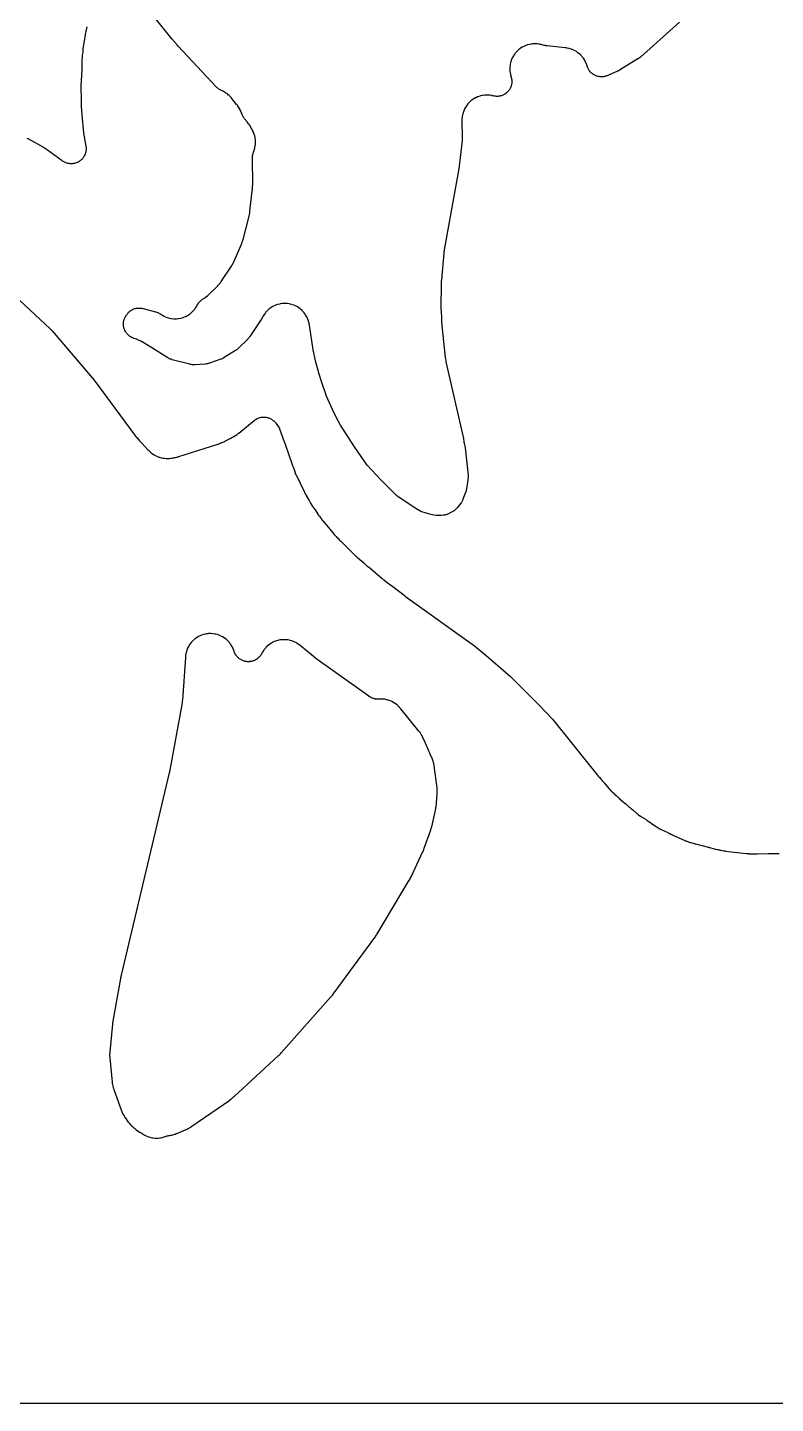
# Model space of a CAD drawing. Header units: millimetres. Extents: x 0 to 300, y 0 to 300.
# Drawn here: x 75 to 150, y -0.1 to 137.9 of the extents above; entities that cross this region are included whole.
import ezdxf

# ---------------------------------------------------------------- set-up
doc = ezdxf.new("R2010")
doc.units = ezdxf.units.MM
doc.layers.add('CUT', color=7, linetype='CONTINUOUS')

msp = doc.modelspace()

# ---------------------------------------------------------------- linework, layer by layer
at = {"layer": 'CUT'}
for points in [[(298.554, -0.0625), (1.4375, -0.0625), (0.5522, -0.0625), (0.4788, -0.0589), (0.4206, -0.0503), (0.3635, -0.036), (0.3082, -0.0162), (0.255, 0.009), (0.2046, 0.0392), (0.1573, 0.0743), (0.1137, 0.1137), (0.0743, 0.1573), (0.0392, 0.2046), (0.009, 0.255), (-0.0162, 0.3082), (-0.036, 0.3635), (-0.0503, 0.4206), (-0.0589, 0.4788), (-0.0625, 0.5522), (-0.0625, 1.4375), (-0.0625, 298.5625)], [(140.3679, 138.4338), (136.444, 134.9481), (136.4367, 134.9417), (136.4254, 134.9319), (136.4066, 134.916), (136.381, 134.8949), (136.3579, 134.8766), (136.3394, 134.8624), (136.3288, 134.8543), (136.3248, 134.8513), (136.3013, 134.8344), (136.2486, 134.7977), (136.2165, 134.7763), (136.2055, 134.7693), (136.1973, 134.7642), (134.4511, 133.6817), (134.4374, 133.6734), (134.4054, 133.6543), (134.3916, 133.6463), (134.3747, 133.6366), (134.3608, 133.6288), (134.3281, 133.6109), (134.314, 133.6033), (134.2979, 133.5948), (134.2837, 133.5875), (134.2504, 133.5707), (134.236, 133.5637), (134.2185, 133.5553), (134.204, 133.5485), (134.1702, 133.5329), (134.1556, 133.5264), (133.1637, 133.0917), (133.1221, 133.0747), (133.045, 133.0454), (132.9593, 133.0177), (132.9014, 133.0021), (132.8135, 132.9831), (132.7543, 132.9734), (132.6649, 132.9633), (132.6051, 132.9595), (132.5151, 132.9584), (132.4552, 132.9606), (132.3655, 132.9685), (132.3061, 132.9767), (132.2177, 132.9935), (132.1595, 133.0076), (132.0731, 133.0331), (132.0166, 133.053), (131.9333, 133.087), (131.879, 133.1124), (131.7995, 133.1546), (131.748, 133.1853), (131.6731, 133.2352), (131.6249, 133.2709), (131.5554, 133.328), (131.5111, 133.3683), (131.4476, 133.4321), (131.4075, 133.4767), (131.3507, 133.5465), (131.3153, 133.5949), (131.2657, 133.67), (131.2353, 133.7216), (131.1935, 133.8014), (131.1684, 133.8558), (131.1348, 133.9393), (131.1079, 134.0172), (131.0943, 134.0602), (131.0653, 134.1599), (131.0461, 134.2157), (130.9768, 134.3888), (130.9522, 134.4424), (130.8662, 134.6079), (130.8365, 134.6588), (130.7347, 134.815), (130.7001, 134.8628), (130.5835, 135.0083), (130.5444, 135.0525), (130.414, 135.1858), (130.3707, 135.2259), (130.2279, 135.3458), (130.1809, 135.3814), (130.027, 135.4867), (129.9767, 135.5176), (129.8132, 135.6072), (129.7602, 135.633), (129.5887, 135.7062), (129.5333, 135.7266), (129.3555, 135.7826), (129.2984, 135.7975), (129.1133, 135.8363), (129.0843, 135.8416), (129.0274, 135.8507), (129.0129, 135.8528), (128.9178, 135.8655), (128.9032, 135.8673), (127.08, 136.0653), (127.066, 136.0669), (127.0336, 136.0709), (127.0197, 136.0728), (127.0028, 136.0751), (126.989, 136.0772), (126.9567, 136.0822), (126.9428, 136.0845), (126.9184, 136.0887), (126.9046, 136.0912), (126.8725, 136.0972), (126.8588, 136.0999), (126.842, 136.1033), (126.8283, 136.1063), (126.7964, 136.1133), (126.7828, 136.1164), (126.4765, 136.189), (126.4619, 136.1923), (126.3671, 136.2123), (126.3525, 136.2152), (126.2952, 136.2257), (126.2658, 136.2304), (126.0764, 136.2558), (126.017, 136.2608), (125.8287, 136.2672), (125.7691, 136.2663), (125.581, 136.2539), (125.5218, 136.2471), (125.3359, 136.2161), (125.2776, 136.2034), (125.0957, 136.1542), (125.039, 136.1358), (124.8629, 136.0687), (124.8083, 136.0448), (124.6397, 135.9606), (124.5877, 135.9314), (124.4283, 135.8309), (124.3795, 135.7966), (124.2309, 135.6808), (124.1857, 135.6418), (124.0493, 135.5118), (124.0082, 135.4686), (123.8853, 135.3257), (123.8488, 135.2786), (123.7407, 135.1242), (123.709, 135.0737), (123.6168, 134.9094), (123.5902, 134.856), (123.5148, 134.6833), (123.4936, 134.6276), (123.4357, 134.4482), (123.4202, 134.3906), (123.3804, 134.2065), (123.3707, 134.1476), (123.3493, 133.9604), (123.3455, 133.9009), (123.3428, 133.7125), (123.3449, 133.6529), (123.3609, 133.4651), (123.3689, 133.406), (123.4035, 133.2208), (123.4173, 133.1628), (123.4765, 132.9598), (123.4873, 132.9192), (123.4913, 132.9049), (123.4958, 132.8897), (123.5164, 132.8037), (123.5273, 132.7459), (123.5393, 132.6583), (123.5445, 132.5997), (123.5479, 132.5114), (123.5473, 132.4525), (123.5421, 132.3642), (123.5357, 132.3057), (123.5218, 132.2184), (123.5097, 132.1608), (123.4873, 132.0753), (123.4696, 132.0192), (123.4389, 131.9362), (123.4158, 131.8821), (123.3771, 131.8026), (123.3488, 131.751), (123.3025, 131.6757), (123.2693, 131.6271), (123.2158, 131.5567), (123.178, 131.5116), (123.1179, 131.4468), (123.0758, 131.4056), (123.0096, 131.347), (122.9637, 131.3102), (122.8921, 131.2584), (122.8428, 131.2262), (122.7664, 131.1817), (122.7142, 131.1545), (122.6338, 131.1177), (122.5792, 131.0958), (122.4956, 131.067), (122.4391, 131.0506), (122.3531, 131.0301), (122.2952, 131.0193), (122.2076, 131.0074), (122.149, 131.0023), (122.0606, 130.9991), (122.0018, 130.9998), (121.9135, 131.0052), (121.855, 131.0117), (121.7677, 131.0258), (121.6885, 131.0426), (121.6455, 131.0528), (121.5911, 131.0671), (121.5341, 131.0793), (121.3523, 131.1088), (121.2944, 131.1153), (121.1105, 131.127), (121.0523, 131.1279), (120.8682, 131.1217), (120.8101, 131.1169), (120.6275, 131.0929), (120.5702, 131.0826), (120.3907, 131.041), (120.3347, 131.0251), (120.1601, 130.9663), (120.1058, 130.945), (119.9378, 130.8696), (119.8859, 130.8431), (119.7259, 130.7517), (119.6768, 130.7204), (119.5265, 130.6139), (119.4807, 130.578), (119.3414, 130.4574), (119.2992, 130.4172), (119.1723, 130.2837), (119.1343, 130.2396), (119.0209, 130.0944), (118.9873, 130.0468), (118.8885, 129.8913), (118.8597, 129.8407), (118.7765, 129.6763), (118.7527, 129.6231), (118.6859, 129.4515), (118.6674, 129.3963), (118.6174, 129.2189), (118.6044, 129.1622), (118.5719, 128.9808), (118.5644, 128.9231), (118.5495, 128.7369), (118.5478, 128.7078), (118.546, 128.6509), (118.5458, 128.6364), (118.5451, 128.5417), (118.5451, 128.5271), (118.5727, 126.9026), (118.5729, 126.8875), (118.5729, 126.8524), (118.5728, 126.8373), (118.5725, 126.8189), (118.5721, 126.8039), (118.5709, 126.7688), (118.5703, 126.7537), (118.5694, 126.7365), (118.5685, 126.7214), (118.5662, 126.6863), (118.5651, 126.6713), (118.5635, 126.653), (118.5622, 126.638), (118.5586, 126.603), (118.557, 126.5881), (118.2199, 123.718), (118.2192, 123.7125), (118.2176, 123.6998), (118.217, 123.6943), (118.2153, 123.6812), (118.2144, 123.6745), (118.2122, 123.6589), (118.2113, 123.6522), (118.2101, 123.6445), (118.2091, 123.6377), (118.2067, 123.6221), (118.2058, 123.6162), (118.2038, 123.6036), (118.2007, 123.5856), (118.1993, 123.5777), (116.7735, 115.6135), (116.7714, 115.6009), (116.7585, 115.5187), (116.7566, 115.5061), (116.7426, 115.4025), (116.741, 115.3898), (116.7316, 115.3071), (116.7303, 115.2944), (116.4813, 112.5896), (116.4803, 112.5774), (116.4746, 112.4983), (116.4739, 112.4861), (116.4688, 112.3866), (116.4683, 112.3744), (116.4659, 112.295), (116.4656, 112.2828), (116.4394, 109.7643), (116.4395, 109.747), (116.4415, 109.6344), (116.4421, 109.6171), (116.4488, 109.476), (116.4499, 109.4587), (116.4584, 109.3464), (116.46, 109.3291), (116.5071, 108.8826), (116.5033, 108.4583), (116.5034, 108.4409), (116.5057, 108.3277), (116.5063, 108.3103), (116.5133, 108.1684), (116.5144, 108.151), (116.5232, 108.0381), (116.5248, 108.0207), (116.8682, 104.8298), (116.8704, 104.8125), (116.8858, 104.7002), (116.8884, 104.683), (116.9118, 104.5426), (116.9149, 104.5255), (116.9368, 104.4142), (116.9404, 104.3972), (118.6905, 96.6981), (118.6913, 96.6722), (118.6958, 96.614), (118.7195, 96.4283), (118.7239, 96.3994), (118.7339, 96.3433), (118.7366, 96.3289), (118.7555, 96.2359), (118.7585, 96.2216), (118.8619, 95.7685), (119.1583, 92.9704), (119.1596, 92.9573), (119.1612, 92.9397), (119.1645, 92.8873), (119.1669, 92.8134), (119.1058, 92.3181), (119.0146, 91.66), (119.0103, 91.6399), (119.0007, 91.6036), (118.9775, 91.5221), (118.9621, 91.4736), (118.9565, 91.4574), (118.9522, 91.4455), (118.6455, 90.6018), (118.6416, 90.591), (118.6361, 90.5765), (118.6188, 90.534), (118.5971, 90.4845), (118.562, 90.4132), (118.5251, 90.3456), (118.4834, 90.2769), (118.4578, 90.2387), (118.4507, 90.2291), (118.4419, 90.2178), (118.4352, 90.2093), (118.0639, 89.7426), (118.0337, 89.7067), (117.9768, 89.6423), (117.9111, 89.5754), (117.8658, 89.5339), (117.8231, 89.5004), (117.7491, 89.4483), (117.6791, 89.404), (117.6402, 89.3808), (117.3072, 89.1929), (117.2658, 89.171), (117.1892, 89.1328), (117.1034, 89.0956), (117.0452, 89.0738), (116.956, 89.0457), (116.8958, 89.0301), (116.8042, 89.0113), (116.7196, 88.9985), (116.6732, 88.9928), (116.4878, 88.9746), (116.0172, 88.9616), (116.005, 88.9613), (115.9887, 88.9611), (115.9734, 88.9613), (115.7276, 88.9921), (115.2993, 89.0931), (114.7512, 89.2601), (114.4905, 89.3574), (114.0747, 89.5659), (114.0455, 89.5822), (112.0974, 90.8801), (112.022, 90.9382), (110.416, 92.5547), (109.0471, 94.0283), (107.8371, 95.7572), (106.3605, 98.0355), (106.1619, 98.4049), (105.7334, 99.2437), (104.9322, 101.0227), (104.9286, 101.0315), (104.4477, 102.4247), (104.236, 103.1465), (104.2035, 103.2575), (104.2008, 103.2667), (103.8861, 104.3398), (103.6267, 105.5693), (103.2521, 108.0473), (103.2497, 108.0618), (103.2332, 108.1556), (103.2305, 108.17), (103.2191, 108.2261), (103.2127, 108.2547), (103.1666, 108.4368), (103.1495, 108.4929), (103.0867, 108.6672), (103.0642, 108.7213), (102.9847, 108.8887), (102.957, 108.9404), (102.8616, 109.0992), (102.829, 109.148), (102.7185, 109.2967), (102.6813, 109.342), (102.5569, 109.4793), (102.5154, 109.5208), (102.3782, 109.6453), (102.3329, 109.6825), (102.1842, 109.793), (102.1355, 109.8256), (101.9766, 109.921), (101.925, 109.9488), (101.7576, 110.0283), (101.7035, 110.0508), (101.5292, 110.1136), (101.4731, 110.1308), (101.2935, 110.1762), (101.2361, 110.1878), (101.0528, 110.2156), (100.9945, 110.2215), (100.8095, 110.2313), (100.7509, 110.2315), (100.5658, 110.2231), (100.5074, 110.2176), (100.324, 110.1912), (100.2665, 110.1801), (100.0865, 110.1359), (100.0303, 110.1192), (99.8555, 110.0577), (99.8013, 110.0356), (99.6333, 109.9573), (99.5814, 109.93), (99.4219, 109.8357), (99.373, 109.8035), (99.2234, 109.6941), (99.1778, 109.6572), (99.0397, 109.5337), (98.9979, 109.4926), (98.8724, 109.3563), (98.8349, 109.3112), (98.7233, 109.1633), (98.6904, 109.1148), (98.5924, 108.9545), (98.5778, 108.9291), (98.55, 108.8782), (98.545, 108.8688), (98.5112, 108.8043), (98.4989, 108.7816), (98.4439, 108.6834), (98.4167, 108.638), (98.411, 108.6293), (98.407, 108.6232), (98.4044, 108.6192), (97.2707, 106.9231), (97.2408, 106.881), (97.1927, 106.8173), (97.1364, 106.7499), (97.0829, 106.6918), (97.0527, 106.6605), (96.1279, 105.7487), (96.0875, 105.7113), (96.0237, 105.6557), (95.9503, 105.5981), (95.8815, 105.5497), (95.8431, 105.5241), (94.7028, 104.806), (94.6523, 104.7764), (94.5731, 104.7335), (94.4834, 104.691), (94.4005, 104.6573), (94.3545, 104.64), (93.2103, 104.2457), (93.1737, 104.2339), (93.1064, 104.2139), (93.032, 104.1952), (92.982, 104.1848), (92.9063, 104.1725), (92.8365, 104.1642), (92.7984, 104.1604), (91.7916, 104.0836), (91.7415, 104.0812), (91.6498, 104.0793), (91.5497, 104.0829), (91.4833, 104.0889), (91.3842, 104.1035), (91.2943, 104.122), (91.2455, 104.1334), (89.4807, 104.5992), (89.4383, 104.6115), (89.3612, 104.6359), (89.2784, 104.6667), (89.2244, 104.6899), (89.145, 104.7287), (89.0741, 104.7677), (89.036, 104.79), (87.6003, 105.6753), (86.4579, 106.3797), (86.4425, 106.3889), (86.3418, 106.4469), (86.3262, 106.4556), (86.2648, 106.4886), (86.2328, 106.5045), (86.0221, 106.602), (85.9892, 106.6161), (85.9243, 106.6415), (85.9076, 106.6478), (85.7982, 106.687), (85.7813, 106.6928), (85.6467, 106.7365), (85.6058, 106.7509), (85.5316, 106.779), (85.4521, 106.8136), (85.4003, 106.8392), (85.3246, 106.8812), (85.2755, 106.9117), (85.2041, 106.9608), (85.1583, 106.9958), (85.0919, 107.0516), (85.0496, 107.0909), (84.989, 107.1528), (84.9506, 107.1959), (84.8962, 107.2634), (84.8622, 107.31), (84.8146, 107.3824), (84.7852, 107.4321), (84.7447, 107.5088), (84.7203, 107.561), (84.6874, 107.6412), (84.6681, 107.6956), (84.643, 107.7786), (84.6291, 107.8346), (84.6121, 107.9196), (84.6036, 107.9767), (84.5949, 108.0629), (84.5919, 108.1205), (84.5915, 108.2072), (84.5941, 108.2648), (84.6021, 108.3512), (84.6102, 108.4083), (84.6264, 108.4934), (84.64, 108.5495), (84.6644, 108.6327), (84.6833, 108.6872), (84.7155, 108.7677), (84.7396, 108.8201), (84.7794, 108.8971), (84.8193, 108.9658), (84.842, 109.0027), (84.8889, 109.0752), (84.9133, 109.1111), (84.9597, 109.1757), (85.0136, 109.2437), (85.0517, 109.2872), (85.112, 109.3497), (85.1541, 109.3893), (85.2201, 109.4457), (85.2658, 109.4811), (85.3369, 109.5309), (85.3858, 109.5617), (85.4614, 109.6044), (85.513, 109.6303), (85.5924, 109.6655), (85.6463, 109.6864), (85.7287, 109.7138), (85.7843, 109.7294), (85.869, 109.7487), (85.9259, 109.7588), (86.012, 109.7699), (86.0696, 109.7745), (86.1564, 109.7772), (86.2142, 109.7763), (86.3008, 109.7706), (86.3582, 109.7641), (86.4439, 109.7501), (86.5217, 109.7335), (86.5639, 109.7235), (87.8063, 109.3955), (87.855, 109.3812), (87.9432, 109.3525), (88.0377, 109.3158), (88.099, 109.2878), (88.1888, 109.2407), (88.2684, 109.193), (88.3111, 109.1657), (88.3161, 109.1624), (88.3284, 109.1542), (88.4089, 109.1024), (88.4214, 109.0946), (88.4706, 109.0647), (88.4961, 109.05), (88.662, 108.9598), (88.715, 108.9343), (88.8866, 108.8618), (88.9419, 108.8416), (89.1197, 108.7863), (89.1768, 108.7716), (89.3592, 108.734), (89.4174, 108.7249), (89.6026, 108.7054), (89.6614, 108.7021), (89.8476, 108.7008), (89.9065, 108.7033), (90.0919, 108.7203), (90.1502, 108.7286), (90.3331, 108.7637), (90.3904, 108.7776), (90.5689, 108.8305), (90.6245, 108.8499), (90.797, 108.92), (90.8505, 108.9449), (91.0153, 109.0316), (91.066, 109.0615), (91.2215, 109.164), (91.2691, 109.1987), (91.4138, 109.3159), (91.4577, 109.3552), (91.5902, 109.486), (91.6301, 109.5294), (91.7491, 109.6726), (91.7845, 109.7197), (91.889, 109.8739), (91.9196, 109.9242), (92.0146, 110.0992), (92.0376, 110.1391), (92.0815, 110.2111), (92.1335, 110.287), (92.1706, 110.3358), (92.23, 110.4061), (92.2719, 110.4508), (92.3382, 110.5146), (92.3844, 110.5548), (92.4569, 110.6115), (92.5259, 110.66), (92.5642, 110.6856), (92.6561, 110.7434), (92.6712, 110.753), (92.6848, 110.7618), (92.7725, 110.8204), (92.7859, 110.8295), (92.8375, 110.8661), (92.8635, 110.8856), (93.0286, 111.0164), (93.0535, 111.0373), (93.1009, 111.0792), (93.1129, 111.0901), (93.19, 111.1621), (93.2017, 111.1733), (93.9745, 111.9351), (93.9853, 111.946), (94.0541, 112.0173), (94.0645, 112.0284), (94.1048, 112.0723), (94.1248, 112.0953), (94.251, 112.248), (94.2699, 112.272), (94.3054, 112.3198), (94.3144, 112.3321), (94.3715, 112.4131), (94.3802, 112.4257), (95.4236, 113.9868), (95.4311, 113.9982), (95.4788, 114.0732), (95.486, 114.0849), (95.5136, 114.1306), (95.5273, 114.1543), (95.6122, 114.3105), (95.6247, 114.3348), (95.648, 114.3829), (95.6539, 114.3953), (95.6909, 114.4761), (95.6965, 114.4886), (96.4253, 116.1804), (96.4296, 116.1905), (96.4587, 116.2618), (96.463, 116.2724), (96.4812, 116.3195), (96.4895, 116.3423), (96.5384, 116.4858), (96.5456, 116.5081), (96.5572, 116.547), (96.5602, 116.5575), (96.5806, 116.6308), (96.5838, 116.6428), (97.1855, 118.9911), (97.1903, 119.0114), (97.2194, 119.1439), (97.2235, 119.1644), (97.2542, 119.3318), (97.2576, 119.3524), (97.2774, 119.4866), (97.2801, 119.5073), (97.5312, 121.7482), (97.533, 121.7667), (97.5427, 121.8872), (97.5439, 121.9057), (97.5514, 122.0571), (97.552, 122.0757), (97.5543, 122.1965), (97.5543, 122.2151), (97.5231, 124.7465), (97.523, 124.7491), (97.5229, 124.7609), (97.5228, 124.7635), (97.523, 124.7671), (97.5225, 124.8085), (97.5239, 124.8941), (97.5301, 124.9873), (97.5375, 125.049), (97.5535, 125.1411), (97.5672, 125.2017), (97.5926, 125.2916), (97.6201, 125.3727), (97.6363, 125.4166), (97.6979, 125.5714), (97.7174, 125.6284), (97.7698, 125.8116), (97.7834, 125.8703), (97.8171, 126.0578), (97.8248, 126.1176), (97.8396, 126.3075), (97.8412, 126.3678), (97.8368, 126.5583), (97.8324, 126.6184), (97.809, 126.8074), (97.7986, 126.8668), (97.7562, 127.0526), (97.7399, 127.1106), (97.6792, 127.2912), (97.6571, 127.3473), (97.5775, 127.5232), (97.5644, 127.5504), (97.5375, 127.6027), (97.5304, 127.616), (97.4834, 127.702), (97.476, 127.7151), (97.2989, 128.0206), (97.2906, 128.0345), (97.2354, 128.124), (97.2268, 128.1376), (97.1922, 128.1905), (97.1738, 128.2171), (97.0494, 128.3865), (97.0295, 128.412), (96.9895, 128.4608), (96.9791, 128.4732), (96.9102, 128.5526), (96.8994, 128.5647), (96.8189, 128.6528), (96.7922, 128.6833), (96.7446, 128.7403), (96.6954, 128.8047), (96.6647, 128.8491), (96.6216, 128.9177), (96.595, 128.9647), (96.5582, 129.0369), (96.5275, 129.1045), (96.5116, 129.1418), (96.3907, 129.4439), (96.3849, 129.4578), (96.3462, 129.5479), (96.3401, 129.5617), (96.3155, 129.6152), (96.3022, 129.6422), (96.2127, 129.8135), (96.1821, 129.8655), (96.0759, 130.027), (96.0587, 130.0518), (96.0239, 130.0993), (96.0149, 130.1113), (95.955, 130.1889), (95.9456, 130.2008), (95.467, 130.7898), (95.4632, 130.7945), (95.4547, 130.8047), (95.3989, 130.8703), (95.3902, 130.8803), (95.3557, 130.9191), (95.3377, 130.9385), (95.2193, 131.0604), (95.1807, 131.0968), (95.1598, 131.1148), (95.1523, 131.1216), (95.1398, 131.132), (95.0537, 131.2063), (95.012, 131.2391), (94.9866, 131.2574), (94.9629, 131.2752), (94.9446, 131.2876), (94.874, 131.3383), (94.8522, 131.3533), (94.8088, 131.3817), (94.7976, 131.3888), (94.7373, 131.4264), (94.714, 131.4401), (94.6491, 131.4766), (94.637, 131.4832), (94.5898, 131.5084), (94.5653, 131.5207), (94.3886, 131.6046), (94.3512, 131.6234), (94.2833, 131.6596), (94.2112, 131.7025), (94.1646, 131.7333), (94.0968, 131.7827), (94.0533, 131.8177), (93.9904, 131.8732), (93.9352, 131.9267), (93.9057, 131.9566), (90.0722, 136.0357), (90.0681, 136.0401), (90.0585, 136.0505), (90.0544, 136.0549), (90.0446, 136.0656), (90.0396, 136.0712), (90.028, 136.0841), (90.0231, 136.0896), (90.0174, 136.096), (90.0124, 136.1017), (90.001, 136.1148), (89.9961, 136.1204), (89.9937, 136.1233), (89.988, 136.1301), (89.9747, 136.1458), (89.9691, 136.1526), (89.4825, 136.7443), (87.6499, 138.9934)], [(80.92, 137.965), (80.838, 137.6542), (80.8337, 137.6365), (80.807, 137.5212), (80.8031, 137.5034), (80.774, 137.3578), (80.7707, 137.3399), (80.7511, 137.2232), (80.7483, 137.2052), (80.656, 136.5332), (80.6271, 136.3764), (80.586, 136.1725), (80.5821, 136.1511), (80.5592, 136.0113), (80.557, 135.9963), (80.5547, 135.9837), (80.5529, 135.9732), (80.5406, 135.8994), (80.5389, 135.8884), (80.5318, 135.8399), (80.5288, 135.8164), (80.5131, 135.6699), (80.5112, 135.6473), (80.5084, 135.6079), (80.5078, 135.5973), (80.5041, 135.5234), (80.5036, 135.5114), (80.5001, 135.3978), (80.4637, 135.1327), (80.4615, 135.115), (80.4491, 134.9996), (80.4475, 134.9818), (80.4363, 134.8366), (80.4352, 134.8187), (80.4297, 134.7028), (80.4291, 134.6849), (80.411, 133.6461), (80.3278, 132.0904), (80.3272, 132.0757), (80.3245, 131.9801), (80.3242, 131.9654), (80.3237, 131.8454), (80.3238, 131.8307), (80.3257, 131.7351), (80.3262, 131.7204), (80.3622, 130.9132), (80.3459, 130.381), (80.3456, 130.3636), (80.3454, 130.2504), (80.3456, 130.233), (80.3495, 130.091), (80.3503, 130.0736), (80.3566, 129.9606), (80.3579, 129.9432), (80.4576, 128.7789), (80.4652, 128.6067), (80.4663, 128.5896), (80.4745, 128.478), (80.476, 128.4609), (80.4902, 128.3213), (80.4922, 128.3042), (80.5068, 128.1933), (80.5089, 128.1787), (80.5561, 127.628), (80.5574, 127.6149), (80.5665, 127.5301), (80.568, 127.517), (80.5818, 127.4108), (80.5837, 127.3978), (80.5965, 127.3134), (80.5986, 127.3005), (80.8218, 126.0231), (80.8283, 125.9791), (80.8384, 125.8983), (80.845, 125.8096), (80.8464, 125.7504), (80.8442, 125.6615), (80.8398, 125.6025), (80.8289, 125.5142), (80.8187, 125.4559), (80.799, 125.3692), (80.7831, 125.3122), (80.755, 125.2278), (80.7336, 125.1726), (80.6973, 125.0914), (80.6705, 125.0386), (80.6264, 124.9614), (80.5945, 124.9115), (80.543, 124.8391), (80.5064, 124.7926), (80.4479, 124.7255), (80.4069, 124.6829), (80.3421, 124.6219), (80.2971, 124.5835), (80.2266, 124.5293), (80.178, 124.4955), (80.1025, 124.4485), (80.0508, 124.4197), (79.9711, 124.3803), (79.9168, 124.3568), (79.8335, 124.3255), (79.7771, 124.3074), (79.6912, 124.2845), (79.6333, 124.2721), (79.5456, 124.2577), (79.4868, 124.2511), (79.398, 124.2455), (79.3388, 124.2447), (79.25, 124.2478), (79.191, 124.2529), (79.1029, 124.2648), (79.0446, 124.2756), (78.9581, 124.2962), (78.9013, 124.3128), (78.8172, 124.3418), (78.7623, 124.3638), (78.6815, 124.401), (78.629, 124.4284), (78.5523, 124.4733), (78.4841, 124.5179), (78.4475, 124.5432), (76.9811, 125.6101), (76.9661, 125.6206), (76.8674, 125.6879), (76.852, 125.698), (76.7257, 125.7786), (76.71, 125.7883), (76.6074, 125.8494), (76.5915, 125.8585), (75.0249, 126.7275), (75.0127, 126.7341), (74.933, 126.7759)], [(74.1657, 110.5559), (77.2348, 107.7038), (77.2444, 107.6947), (77.2666, 107.6734), (77.2761, 107.6642), (77.2876, 107.6529), (77.2969, 107.6436), (77.3186, 107.6216), (77.3278, 107.6121), (77.3382, 107.6012), (77.3473, 107.5916), (77.3683, 107.569), (77.3772, 107.5592), (77.388, 107.5473), (77.3968, 107.5374), (77.4171, 107.5142), (77.4257, 107.5042), (81.6463, 102.54), (81.6503, 102.5353), (81.6594, 102.5244), (81.6633, 102.5197), (81.6726, 102.5084), (81.6774, 102.5026), (81.6884, 102.4891), (81.6931, 102.4832), (81.6986, 102.4764), (81.7032, 102.4705), (81.7141, 102.4567), (81.7187, 102.4508), (81.721, 102.4478), (81.7264, 102.4407), (81.739, 102.4242), (81.7443, 102.417), (85.8088, 96.9335), (85.8185, 96.9208), (85.8823, 96.8393), (85.8923, 96.8269), (85.9752, 96.7267), (85.9855, 96.7145), (86.0536, 96.6365), (86.0643, 96.6246), (86.0856, 96.6015), (86.091, 96.5947), (86.2048, 96.4593), (86.2227, 96.4389), (86.2587, 96.3998), (86.2681, 96.3899), (86.3294, 96.3262), (86.339, 96.3165), (86.4426, 96.2137), (87.0487, 95.5553), (87.0585, 95.5449), (87.1231, 95.4781), (87.1331, 95.4679), (87.1729, 95.4287), (87.1937, 95.4091), (87.3301, 95.2867), (87.3744, 95.2506), (87.5198, 95.1432), (87.5674, 95.1115), (87.7223, 95.0184), (87.7727, 94.9914), (87.9358, 94.9135), (87.9885, 94.8914), (88.1583, 94.8294), (88.2129, 94.8123), (88.3878, 94.7668), (88.4438, 94.755), (88.6222, 94.7263), (88.6791, 94.72), (88.7314, 94.7166), (88.8646, 94.7043), (88.9236, 94.7017), (89.1102, 94.7029), (89.1692, 94.7062), (89.3548, 94.7257), (89.4132, 94.7347), (89.5484, 94.7625), (89.6147, 94.771), (89.628, 94.7728), (89.7141, 94.7857), (89.7273, 94.7879), (89.7789, 94.7968), (89.8052, 94.802), (89.9753, 94.8393), (90.0014, 94.8456), (90.0519, 94.8591), (90.0649, 94.8627), (90.1485, 94.887), (90.1613, 94.8909), (93.9669, 96.0899), (93.9772, 96.0932), (94.0493, 96.1174), (94.06, 96.1211), (94.1069, 96.1378), (94.1294, 96.1463), (94.2683, 96.2022), (94.2896, 96.2112), (94.3262, 96.2276), (94.336, 96.2321), (94.3923, 96.2585), (94.3946, 96.2593), (94.4485, 96.279), (94.4758, 96.2898), (94.6517, 96.3641), (94.6785, 96.3762), (94.7302, 96.401), (94.7434, 96.4076), (94.8284, 96.4511), (94.8414, 96.4579), (95.2989, 96.7064), (95.4581, 96.7851), (95.473, 96.7928), (95.5689, 96.8436), (95.5836, 96.8516), (95.6403, 96.8837), (95.6689, 96.9009), (95.7749, 96.969), (95.8085, 96.9894), (95.8324, 97.0046), (95.9852, 97.1074), (96.0084, 97.1237), (96.0528, 97.1567), (96.0641, 97.1653), (96.1367, 97.222), (96.1477, 97.2309), (97.6894, 98.4941), (97.7238, 98.521), (97.788, 98.5686), (97.8606, 98.6171), (97.9104, 98.647), (97.9873, 98.6883), (98.0398, 98.7132), (98.1203, 98.7469), (98.175, 98.7666), (98.2584, 98.7923), (98.3147, 98.8066), (98.4002, 98.8241), (98.4576, 98.8329), (98.5444, 98.842), (98.6025, 98.8452), (98.6897, 98.8459), (98.7478, 98.8435), (98.8347, 98.8357), (98.8923, 98.8277), (98.978, 98.8114), (99.0345, 98.7979), (99.1183, 98.7735), (99.1733, 98.7545), (99.2543, 98.722), (99.3071, 98.6979), (99.3846, 98.6577), (99.4349, 98.6285), (99.5081, 98.5811), (99.5553, 98.5471), (99.6236, 98.4928), (99.6672, 98.4545), (99.73, 98.3938), (99.7697, 98.3514), (99.8263, 98.2849), (99.875, 98.2215), (99.9008, 98.1863), (100.1975, 97.7598), (100.2034, 97.7512), (100.2125, 97.7378), (100.2272, 97.7154), (100.2465, 97.6852), (100.2538, 97.6731), (100.5205, 96.9163), (100.6249, 96.6201), (100.7686, 96.2123), (101.5481, 94.0004), (101.5975, 93.8559), (101.5977, 93.8555), (101.6027, 93.8414), (101.6337, 93.7575), (101.7649, 93.3852), (101.7722, 93.3658), (101.8213, 93.2404), (101.8292, 93.2212), (101.8962, 93.0661), (101.9048, 93.0472), (101.9625, 92.9255), (101.9717, 92.9069), (102.3237, 92.2258), (102.7486, 91.2985), (102.7573, 91.2804), (102.8158, 91.1633), (102.8251, 91.1454), (102.9034, 91.0011), (102.9133, 90.9836), (102.9795, 90.8707), (102.99, 90.8535), (103.225, 90.4819), (103.3617, 90.2175), (103.3683, 90.2051), (103.4121, 90.1249), (103.419, 90.1127), (103.4465, 90.0651), (103.4611, 90.0411), (103.5598, 89.8874), (103.5756, 89.8641), (103.6074, 89.8193), (103.6157, 89.8079), (103.6703, 89.7347), (103.6789, 89.7235), (103.8133, 89.5519), (104.06, 89.1618), (104.0701, 89.1464), (104.1372, 89.0472), (104.1478, 89.0321), (104.2358, 88.9102), (104.2468, 88.8954), (104.3199, 88.8005), (104.3314, 88.7861), (104.3456, 88.7688), (104.3831, 88.7148), (104.3946, 88.6988), (104.4904, 88.5703), (104.5024, 88.5547), (104.5821, 88.4547), (104.5946, 88.4396), (105.1508, 87.787), (105.7436, 87.0642), (105.7537, 87.0523), (105.82, 86.9755), (105.8304, 86.9639), (105.9161, 86.8698), (105.9268, 86.8584), (105.997, 86.7852), (106.008, 86.7741), (106.0551, 86.7275), (106.1315, 86.6437), (106.1453, 86.6291), (106.2595, 86.5119), (106.2738, 86.4978), (106.368, 86.4074), (106.3827, 86.3938), (106.4884, 86.299), (107.8894, 84.9135), (107.8973, 84.9058), (107.9531, 84.8527), (107.9617, 84.8446), (108.0325, 84.7798), (108.0411, 84.772), (108.098, 84.7219), (108.1074, 84.7137), (108.6944, 84.2178), (108.7555, 84.1595), (108.7654, 84.1502), (108.8306, 84.0907), (108.8407, 84.0817), (108.9243, 84.0088), (108.9346, 84), (109.0024, 83.9435), (109.013, 83.9349), (109.2926, 83.7125), (110.5475, 82.6522), (110.5555, 82.6456), (110.6118, 82.5997), (110.6206, 82.5927), (110.6918, 82.5368), (110.7005, 82.5301), (110.7576, 82.4869), (110.767, 82.4799), (110.7983, 82.4573), (110.8112, 82.4474), (110.8237, 82.4381), (111.6258, 81.8563), (112.7333, 80.9754), (112.7389, 80.9709), (112.7786, 80.9401), (112.7848, 80.9354), (112.8348, 80.8976), (112.8409, 80.8931), (112.8808, 80.8637), (112.8873, 80.859), (119.8087, 75.909), (121.1674, 74.7716), (123.4237, 72.8388), (126.2679, 69.9791), (127.623, 68.5586), (132.1045, 62.9818), (132.1101, 62.975), (132.149, 62.9279), (132.1551, 62.9207), (132.2046, 62.8628), (132.2106, 62.8558), (132.2505, 62.8106), (132.2571, 62.8033), (132.332, 62.7211), (132.4992, 62.5138), (132.5075, 62.5036), (132.5626, 62.4384), (132.5712, 62.4284), (132.6421, 62.348), (132.6509, 62.3382), (132.7087, 62.2754), (132.7177, 62.2658), (132.8129, 62.1669), (133.2739, 61.6156), (133.281, 61.6073), (133.3311, 61.5496), (133.3387, 61.541), (133.3722, 61.5038), (133.3887, 61.4862), (133.4939, 61.3786), (133.5104, 61.3623), (133.5397, 61.3346), (133.5477, 61.3272), (133.6035, 61.2762), (133.6126, 61.2681), (133.847, 61.0627), (133.8823, 61.0263), (133.8957, 61.0129), (134.0068, 60.9055), (134.0207, 60.8926), (134.1118, 60.8098), (134.1261, 60.7973), (134.1543, 60.7733), (134.2259, 60.6989), (134.2411, 60.6837), (134.3416, 60.5865), (134.3574, 60.5718), (134.4878, 60.4544), (134.5041, 60.4403), (134.6114, 60.3505), (134.6281, 60.337), (134.9777, 60.0651), (135.2214, 59.8283), (135.2291, 59.8209), (135.2834, 59.7699), (135.2916, 59.7624), (135.3278, 59.7296), (135.3456, 59.7142), (135.4582, 59.6202), (135.4759, 59.606), (135.507, 59.5819), (135.5155, 59.5755), (135.5746, 59.5315), (135.5842, 59.5244), (135.6834, 59.4536), (136.0993, 59.0892), (136.1096, 59.0804), (136.177, 59.024), (136.1875, 59.0154), (136.2287, 58.9824), (136.2502, 58.966), (136.3923, 58.8626), (136.4145, 58.8471), (136.4586, 58.818), (136.47, 58.8107), (136.5444, 58.7638), (136.5559, 58.7568), (137.0077, 58.4865), (137.1256, 58.3948), (137.1366, 58.3865), (137.2081, 58.3334), (137.2192, 58.3254), (137.2629, 58.2945), (137.2856, 58.2792), (137.4356, 58.1832), (137.459, 58.1689), (137.5053, 58.1421), (137.5173, 58.1354), (137.5677, 58.1078), (138.0185, 57.7858), (138.0299, 57.7779), (138.1042, 57.7274), (138.1157, 57.7197), (138.1611, 57.6904), (138.1846, 57.6759), (138.3399, 57.5854), (138.3641, 57.572), (138.412, 57.5469), (138.4243, 57.5407), (138.5049, 57.5009), (138.5174, 57.4949), (139.1995, 57.1773), (139.2264, 57.1621), (139.2393, 57.155), (139.2901, 57.1279), (139.3164, 57.1147), (139.4893, 57.0331), (139.5163, 57.0212), (139.5694, 56.9992), (139.5831, 56.9937), (139.6446, 56.97), (140.8992, 56.3859), (140.9125, 56.3799), (140.9994, 56.342), (141.0128, 56.3364), (141.0655, 56.3149), (141.0928, 56.3045), (141.2715, 56.2416), (141.2992, 56.2326), (141.3538, 56.2163), (141.3678, 56.2123), (141.4593, 56.1874), (141.4734, 56.1838), (141.8406, 56.0934), (141.8719, 56.0842), (141.8823, 56.0813), (141.954, 56.0616), (141.9657, 56.0585), (142.7558, 55.8586), (142.8026, 55.8419), (142.8154, 55.8375), (142.8991, 55.8097), (142.912, 55.8056), (142.9627, 55.7901), (142.9888, 55.7827), (143.1596, 55.7387), (143.186, 55.7325), (143.2379, 55.7216), (143.2512, 55.719), (143.3379, 55.7028), (143.3513, 55.7004), (143.3987, 55.6927), (143.8415, 55.559), (143.8542, 55.5554), (143.9369, 55.5324), (143.9496, 55.529), (143.9997, 55.5162), (144.0254, 55.5103), (144.1934, 55.4753), (144.2194, 55.4705), (144.2704, 55.4623), (144.2834, 55.4603), (144.3684, 55.4484), (144.3815, 55.4467), (144.3863, 55.4461), (144.4843, 55.4214), (144.5035, 55.4168), (144.6282, 55.3896), (144.6475, 55.3857), (144.8051, 55.3567), (144.8245, 55.3534), (144.9508, 55.3344), (144.9703, 55.3318), (147.0421, 55.089), (147.0602, 55.0871), (147.1781, 55.0769), (147.1962, 55.0756), (147.3444, 55.0673), (147.3626, 55.0666), (147.4809, 55.0636), (147.4991, 55.0634), (147.6369, 55.064), (147.6378, 55.0639), (147.6598, 55.0617), (147.8027, 55.0502), (147.8248, 55.0489), (148.0045, 55.0411), (148.0265, 55.0405), (148.1699, 55.0396), (148.192, 55.0398), (149.2462, 55.0716), (150.3751, 55.0769)]]:
    msp.add_lwpolyline(points, dxfattribs=at)
msp.add_lwpolyline([(83.6158, 31.4465), (83.6199, 31.4347), (84.3925, 29.292), (84.3972, 29.2795), (84.4283, 29.1988), (84.4332, 29.1864), (84.4531, 29.1383), (84.4637, 29.1139), (84.5357, 28.959), (84.5602, 28.9118), (84.6456, 28.7639), (84.6594, 28.7411), (84.6874, 28.6973), (84.6947, 28.6861), (84.7429, 28.6142), (84.7504, 28.6032), (84.9996, 28.2486), (85.01, 28.2343), (85.0786, 28.1424), (85.0894, 28.1285), (85.1322, 28.0746), (85.1549, 28.0476), (85.3077, 27.8769), (85.332, 27.8513), (85.3809, 27.8028), (85.3936, 27.7905), (85.4773, 27.7122), (85.4903, 27.7003), (85.7119, 27.5048), (85.7224, 27.4957), (85.7911, 27.4378), (85.8018, 27.429), (85.844, 27.3951), (85.8659, 27.3783), (86.0092, 27.2737), (86.0553, 27.2431), (86.2076, 27.1522), (86.2317, 27.1385), (86.273, 27.1164), (86.2863, 27.1092), (86.3164, 27.0922), (86.4187, 27.0319), (86.4593, 27.0065), (86.6035, 26.9109), (86.654, 26.8808), (86.8181, 26.7937), (86.8713, 26.7688), (87.0432, 26.6982), (87.0985, 26.6785), (87.2765, 26.6251), (87.3335, 26.611), (87.5158, 26.5752), (87.574, 26.5667), (87.7589, 26.5489), (87.8176, 26.5462), (88.0034, 26.5466), (88.0621, 26.5496), (88.247, 26.5681), (88.3051, 26.5769), (88.4872, 26.6134), (88.5442, 26.6278), (88.7244, 26.6828), (88.7523, 26.692), (88.8063, 26.7115), (88.8175, 26.7157), (88.8663, 26.733), (88.9545, 26.7616), (89.0523, 26.7873), (89.1431, 26.8058), (89.1929, 26.8145), (89.2323, 26.8202), (89.2324, 26.8202), (89.2337, 26.8204), (89.2464, 26.8224), (89.3146, 26.8338), (89.3251, 26.8356), (89.3255, 26.8357), (89.3284, 26.8361), (89.341, 26.8384), (89.3877, 26.8472), (89.4121, 26.8524), (89.536, 26.8813), (89.5667, 26.8884), (89.5672, 26.8885), (89.568, 26.8887), (89.6161, 26.9021), (89.7685, 26.9512), (89.7921, 26.9594), (89.8379, 26.9763), (89.8496, 26.9808), (89.9251, 27.0105), (89.9367, 27.0151), (89.9369, 27.0152), (90.881, 27.4093), (90.8956, 27.4157), (90.9898, 27.4579), (91.0042, 27.4646), (91.0601, 27.4915), (91.0884, 27.506), (91.2693, 27.6052), (91.2968, 27.6212), (91.3495, 27.6539), (91.3629, 27.6624), (91.4492, 27.7191), (91.4624, 27.728), (95.2501, 30.3599), (95.2668, 30.3719), (95.3737, 30.4517), (95.3899, 30.4643), (95.5205, 30.569), (95.5363, 30.5821), (95.6375, 30.6691), (95.6528, 30.6827), (100.1491, 34.8226), (100.1601, 34.8329), (100.2304, 34.901), (100.2411, 34.9116), (100.3272, 34.9993), (100.3376, 35.0102), (100.4044, 35.0817), (100.4145, 35.0928), (105.401, 40.7072), (105.41, 40.7176), (105.4679, 40.7859), (105.4767, 40.7965), (105.5475, 40.8839), (105.556, 40.8947), (105.6107, 40.9656), (105.619, 40.9766), (109.7992, 46.6573), (109.8074, 46.6688), (109.86, 46.7439), (109.868, 46.7556), (109.9318, 46.8515), (109.9395, 46.8633), (109.9885, 46.9409), (109.9959, 46.9529), (113.2641, 52.4019), (113.2718, 52.4151), (113.3208, 52.5016), (113.3282, 52.5151), (113.3868, 52.6252), (113.3938, 52.6388), (113.4383, 52.7278), (113.445, 52.7415), (114.6324, 55.2752), (114.6384, 55.2884), (114.6764, 55.3749), (114.6821, 55.3883), (114.7272, 55.498), (114.7325, 55.5115), (114.7663, 55.5997), (114.7713, 55.6133), (115.3892, 57.3525), (115.3945, 57.3682), (115.428, 57.4713), (115.4329, 57.4872), (115.4712, 57.6176), (115.4757, 57.6337), (115.5033, 57.7384), (115.5073, 57.7546), (115.8597, 59.2577), (115.864, 59.2777), (115.8899, 59.4079), (115.8935, 59.428), (115.9204, 59.5924), (115.9234, 59.6126), (115.9403, 59.7443), (115.9426, 59.7646), (116.0578, 60.9869), (116.0592, 61.0034), (116.0663, 61.1111), (116.0672, 61.1276), (116.0697, 61.1923), (116.0701, 61.2255), (116.0665, 61.441), (116.065, 61.4742), (116.0603, 61.5388), (116.0589, 61.5553), (116.0482, 61.6626), (116.0463, 61.6791), (115.7676, 63.8574), (115.7655, 63.8721), (115.751, 63.9672), (115.7485, 63.9818), (115.7384, 64.0386), (115.7325, 64.0676), (115.69, 64.2525), (115.6739, 64.3094), (115.6134, 64.4891), (115.6033, 64.5169), (115.5822, 64.5707), (115.5766, 64.5844), (115.5393, 64.6731), (115.5334, 64.6866), (115.3732, 65.0422), (115.3338, 65.1298), (115.2727, 65.2654), (115.1572, 65.5217), (115.1483, 65.5422), (115.1281, 65.5903), (115.1196, 65.611), (115.099, 65.6636), (115.0984, 65.6652), (115.0981, 65.666), (115.0971, 65.6685), (115.035, 65.823), (115.0267, 65.8425), (115.015, 65.8689), (115.0054, 65.8895), (114.9403, 66.0224), (114.9352, 66.0326), (114.9339, 66.0352), (114.9317, 66.0394), (114.9166, 66.0682), (114.9117, 66.0777), (114.8876, 66.1254), (114.8784, 66.1439), (114.8577, 66.1873), (114.849, 66.206), (114.6206, 66.713), (114.6152, 66.7248), (114.579, 66.8007), (114.5733, 66.8123), (114.5505, 66.8575), (114.5384, 66.8804), (114.4575, 67.0252), (114.4303, 67.0693), (114.3372, 67.2066), (114.3222, 67.2277), (114.292, 67.2683), (114.2842, 67.2786), (114.2326, 67.3451), (114.2245, 67.3552), (112.4036, 69.5973), (112.3973, 69.605), (112.3878, 69.6165), (112.3249, 69.69), (112.3151, 69.7012), (112.2763, 69.7445), (112.2559, 69.7661), (112.1215, 69.9016), (112.0775, 69.9417), (111.9324, 70.0615), (111.8847, 70.0971), (111.7285, 70.2019), (111.6774, 70.2326), (111.5116, 70.3215), (111.4578, 70.3469), (111.2839, 70.4189), (111.2278, 70.4389), (111.0477, 70.4933), (110.9899, 70.5076), (110.8053, 70.5439), (110.7464, 70.5525), (110.559, 70.5703), (110.4996, 70.5729), (110.3105, 70.5721), (110.2659, 70.5702), (110.2583, 70.5696), (110.2551, 70.5695), (110.2215, 70.5669), (110.1365, 70.5625), (110.0437, 70.5624), (109.9819, 70.5656), (109.8895, 70.5751), (109.8284, 70.5846), (109.7375, 70.6036), (109.6777, 70.6194), (109.5892, 70.6477), (109.5313, 70.6695), (109.4463, 70.7068), (109.391, 70.7345), (109.3102, 70.7803), (109.2384, 70.826), (109.1999, 70.852), (104.1366, 74.4605), (104.1321, 74.4637), (104.1217, 74.4712), (104.1172, 74.4744), (104.1066, 74.4822), (104.1011, 74.4862), (104.0884, 74.4957), (104.083, 74.4997), (104.0794, 74.5024), (104.0767, 74.5045), (104.0713, 74.5087), (104.0586, 74.5184), (104.0532, 74.5226), (104.0505, 74.5248), (104.0441, 74.5298), (104.0294, 74.5415), (104.0231, 74.5465), (102.3199, 75.9296), (102.3084, 75.9387), (102.2329, 75.997), (102.2212, 76.0058), (102.1749, 76.0398), (102.1508, 76.0566), (101.9937, 76.1605), (101.9432, 76.1904), (101.7789, 76.2772), (101.7257, 76.3021), (101.5537, 76.3724), (101.4983, 76.392), (101.3203, 76.4451), (101.2633, 76.4592), (101.081, 76.4947), (101.0228, 76.5031), (100.8379, 76.5205), (100.7792, 76.5232), (100.5934, 76.5225), (100.5347, 76.5194), (100.3499, 76.5006), (100.2918, 76.4918), (100.1098, 76.4549), (100.0528, 76.4405), (99.8752, 76.386), (99.82, 76.366), (99.6485, 76.2945), (99.5955, 76.2692), (99.4319, 76.1812), (99.3816, 76.1509), (99.2274, 76.0473), (99.1803, 76.0122), (99.0369, 75.894), (98.9935, 75.8545), (98.8624, 75.7228), (98.823, 75.6792), (98.7054, 75.5354), (98.6705, 75.4882), (98.5676, 75.3336), (98.5374, 75.2831), (98.4535, 75.1256), (98.4322, 75.0877), (98.3914, 75.0194), (98.3434, 74.9471), (98.3091, 74.9005), (98.2543, 74.8331), (98.2157, 74.79), (98.1547, 74.7282), (98.1121, 74.6891), (98.0454, 74.6335), (97.9993, 74.5986), (97.9275, 74.5497), (97.8783, 74.5195), (97.8021, 74.4777), (97.7502, 74.4523), (97.6703, 74.4181), (97.6162, 74.3978), (97.5334, 74.3714), (97.4776, 74.3565), (97.3927, 74.3382), (97.3356, 74.3288), (97.2493, 74.3188), (97.1917, 74.3149), (97.1048, 74.3132), (97.047, 74.3149), (96.9604, 74.3216), (96.9031, 74.3288), (96.8175, 74.3438), (96.7611, 74.3566), (96.6774, 74.3798), (96.6225, 74.3979), (96.5415, 74.4291), (96.4885, 74.4524), (96.4109, 74.4912), (96.3604, 74.5195), (96.2869, 74.5657), (96.2394, 74.5987), (96.1706, 74.6517), (96.1266, 74.6892), (96.0632, 74.7486), (96.023, 74.7902), (95.9657, 74.8554), (95.9296, 74.9006), (95.8789, 74.9711), (95.8473, 75.0196), (95.8036, 75.0946), (95.7769, 75.1459), (95.7406, 75.2248), (95.7129, 75.2936), (95.7027, 75.3225), (95.7021, 75.3243), (95.622, 75.5512), (95.6007, 75.6036), (95.6004, 75.6041), (95.6003, 75.6042), (95.6003, 75.6044), (95.6001, 75.6047), (95.5225, 75.7722), (95.4953, 75.8242), (95.4014, 75.9839), (95.3693, 76.0329), (95.2602, 76.1827), (95.2235, 76.2284), (95.1003, 76.3669), (95.0593, 76.4087), (94.9232, 76.5345), (94.8783, 76.5721), (94.7306, 76.684), (94.6822, 76.7171), (94.5243, 76.8141), (94.4729, 76.8423), (94.3063, 76.9234), (94.2524, 76.9464), (94.0787, 77.0109), (94.0228, 77.0285), (93.8436, 77.0757), (93.7863, 77.0879), (93.6033, 77.1174), (93.5451, 77.1238), (93.3601, 77.1353), (93.3015, 77.1361), (93.1163, 77.1295), (93.0579, 77.1246), (92.8743, 77.0999), (92.8166, 77.0893), (92.6363, 77.0469), (92.5799, 77.0307), (92.4045, 76.9708), (92.3501, 76.9492), (92.1814, 76.8725), (92.1293, 76.8457), (91.9688, 76.753), (91.9196, 76.7212), (91.769, 76.6132), (91.7231, 76.5768), (91.5837, 76.4546), (91.5416, 76.4139), (91.4149, 76.2787), (91.3769, 76.2341), (91.2639, 76.0872), (91.2305, 76.039), (91.1324, 75.8818), (91.1038, 75.8306), (91.0215, 75.6646), (90.9981, 75.6109), (90.9324, 75.4376), (90.9143, 75.3819), (90.8659, 75.203), (90.8533, 75.1458), (90.8221, 74.9605), (90.8179, 74.9315), (90.8112, 74.8747), (90.8096, 74.8601), (90.8007, 74.7652), (90.7995, 74.7506), (90.5027, 70.4728), (90.5018, 70.4602), (90.4993, 70.431), (90.4982, 70.4185), (90.4967, 70.4032), (90.4954, 70.3907), (90.4922, 70.3615), (90.4907, 70.349), (90.4879, 70.3269), (90.4862, 70.3145), (90.4822, 70.2854), (90.4803, 70.273), (90.478, 70.2578), (90.476, 70.2454), (90.4711, 70.2165), (90.4689, 70.2041), (89.2018, 63.2819), (89.2009, 63.2772), (89.1988, 63.2663), (89.1979, 63.2616), (89.1958, 63.2507), (89.1947, 63.2449), (89.192, 63.2314), (89.1908, 63.2256), (89.1887, 63.2154), (89.1875, 63.2097), (89.1846, 63.1965), (89.1836, 63.1916), (89.1811, 63.1806), (89.1776, 63.1652), (89.176, 63.1584), (84.3285, 42.7389), (84.3277, 42.7355), (84.3223, 42.7119), (84.3215, 42.7084), (84.3196, 42.7001), (84.3179, 42.6922), (84.3067, 42.6392), (84.3051, 42.6315), (84.2998, 42.6046), (84.2988, 42.5992), (84.2931, 42.5687), (84.2921, 42.5636), (83.525, 38.2739), (83.523, 38.2618), (83.5105, 38.1828), (83.5087, 38.1706), (83.4951, 38.071), (83.4935, 38.0588), (83.4843, 37.9793), (83.483, 37.9671), (83.483, 37.967), (83.2193, 35.1956), (83.2181, 35.1812), (83.2115, 35.0875), (83.2106, 35.0731), (83.208, 35.0168), (83.2073, 34.9879), (83.2076, 34.8002), (83.2083, 34.7713), (83.2111, 34.715), (83.212, 34.7005), (83.2189, 34.6069), (83.2202, 34.5925), (83.4606, 32.1408), (83.462, 32.1285), (83.4715, 32.0484), (83.4731, 32.0361), (83.4798, 31.988), (83.4838, 31.9635), (83.5123, 31.8069), (83.5233, 31.7585), (83.5647, 31.6048), (83.5716, 31.581), (83.5862, 31.5347), (83.59, 31.5229)], close=True, dxfattribs=at)

doc.saveas('drawing.dxf')
